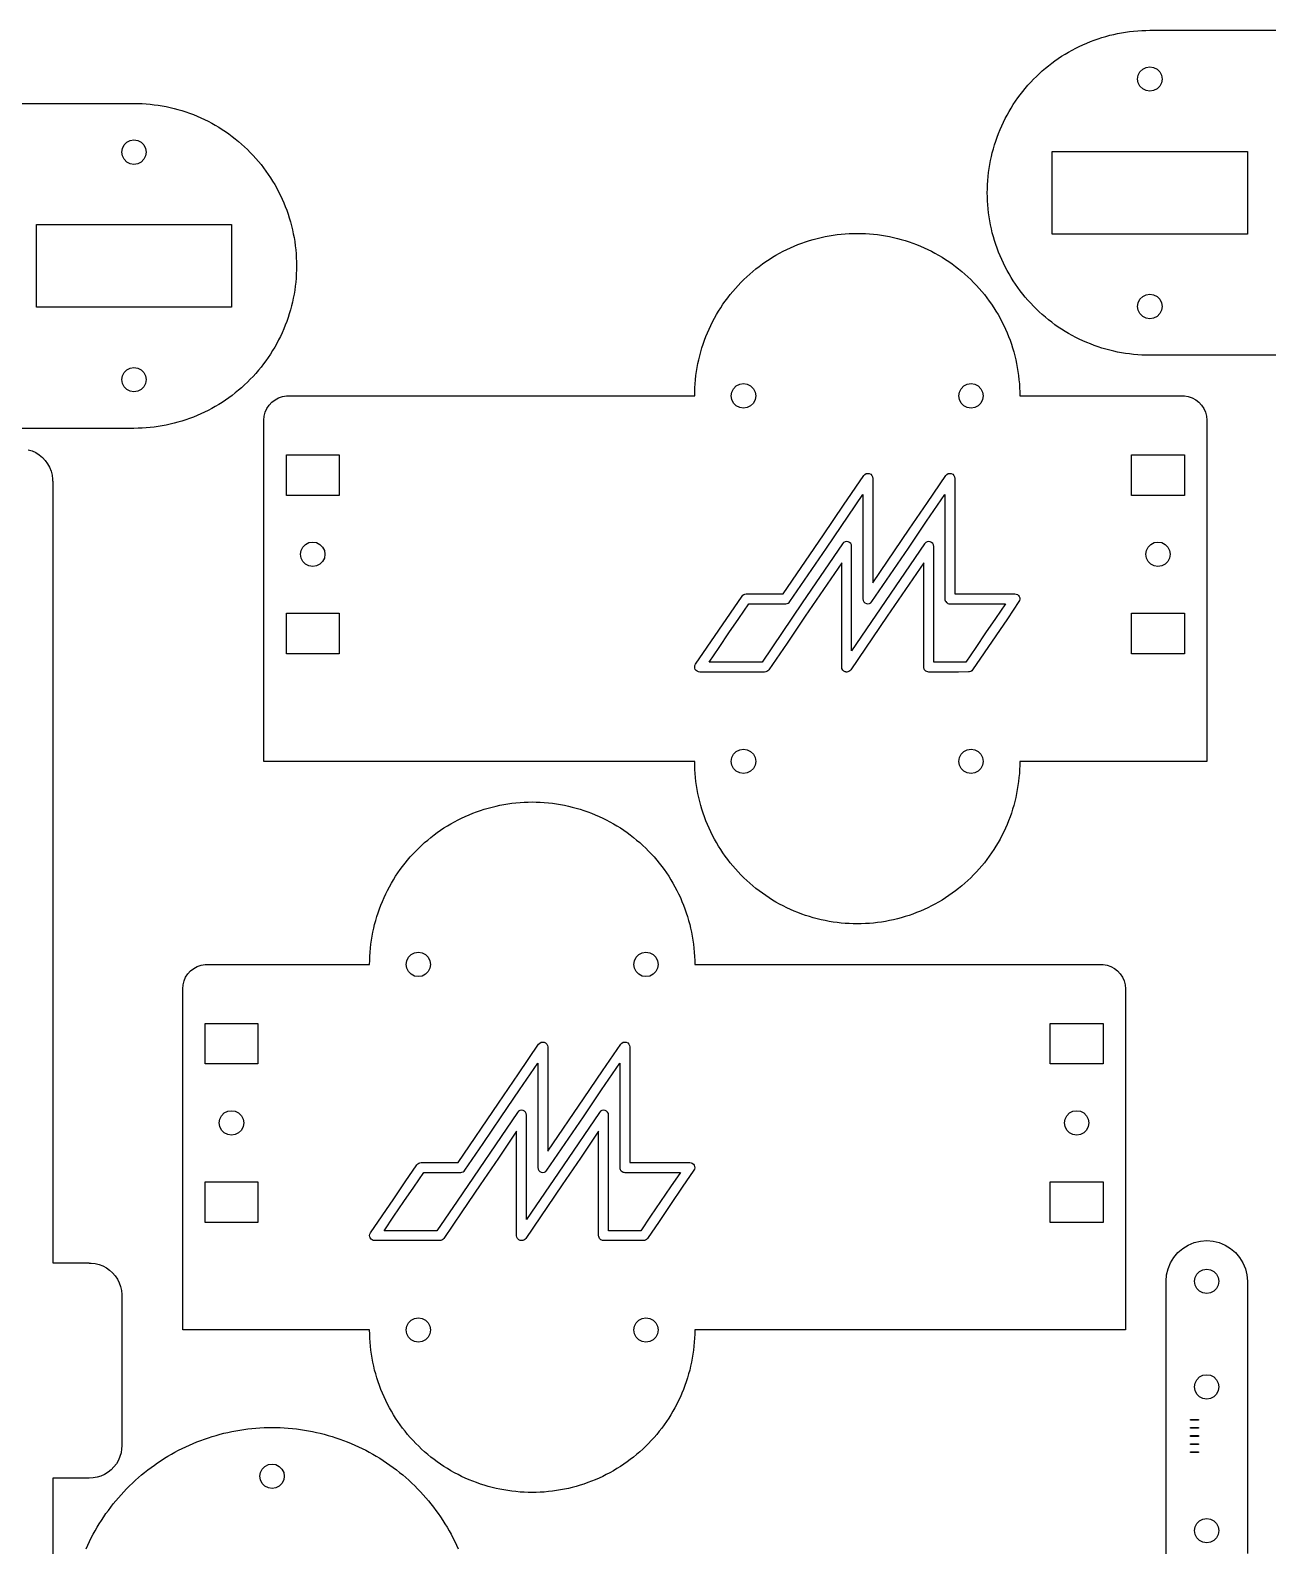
# Model space of a CAD drawing. Extents: x 0 to 1394, y 0 to 480.
# Drawn here: x 385.4 to 537.6, y 187.6 to 374.1 of the extents above; entities that cross this region are included whole.
import ezdxf

# ---------------------------------------------------------------- set-up
doc = ezdxf.new("R2010")
doc.units = 0
doc.layers.add('Layer_1', color=7, linetype='CONTINUOUS')

msp = doc.modelspace()

# ---------------------------------------------------------------- linework, layer by layer
at = {"layer": 'Layer_1', "color": 7}
for points in [[(503.141093, 354.137251), (503.14702, 354.636251), (503.166013, 355.134251), (503.197114, 355.63225), (503.240096, 356.128249), (503.296089, 356.624249), (503.364105, 357.118251), (503.445103, 357.610252), (503.538095, 358.100252), (503.642094, 358.587252), (503.759103, 359.072251), (503.889095, 359.554249), (504.030093, 360.032252), (504.182098, 360.507252), (504.347113, 360.977251), (504.524095, 361.444252), (504.711095, 361.90625), (504.911106, 362.36325), (505.122095, 362.815251), (505.344091, 363.26125), (505.577094, 363.70225), (505.820116, 364.13725), (506.075103, 364.566251), (506.34011, 364.988252), (506.616095, 365.403251), (506.902099, 365.812251), (507.198094, 366.213252), (507.504107, 366.607251), (507.820112, 366.993252), (508.14509, 367.371252), (508.480116, 367.740252), (508.824117, 368.10225), (509.176105, 368.454251), (509.538111, 368.798252), (509.907117, 369.13325), (510.285097, 369.458251), (510.671092, 369.77425), (511.065103, 370.080252), (511.466112, 370.37625), (511.875109, 370.662251), (512.290116, 370.93825), (512.712095, 371.203251), (513.141101, 371.45825), (513.57609, 371.701252), (514.017091, 371.934252), (514.463115, 372.156251), (514.915094, 372.367251), (515.372096, 372.567251), (515.834094, 372.754251), (516.301115, 372.93125), (516.7711, 373.096251), (517.246108, 373.24825), (517.724108, 373.389251), (518.206115, 373.519251), (518.691114, 373.636252), (519.178117, 373.740251), (519.668111, 373.833252), (520.160109, 373.914249), (520.654111, 373.982251), (521.150116, 374.038249), (521.646094, 374.081252), (522.144103, 374.112251), (522.642112, 374.131245), (523.141109, 374.137261), (568.141104, 374.13725)], [(521.641098, 368.137251), (521.714109, 368.60125), (521.927102, 369.019252), (522.259108, 369.35125), (522.677108, 369.564251), (523.141109, 369.637251), (523.605111, 369.564251), (524.02311, 369.35125), (524.355116, 369.019252), (524.56811, 368.60125), (524.641092, 368.137251), (524.56811, 367.673252), (524.355116, 367.25525), (524.02311, 366.923249), (523.605111, 366.710251), (523.141109, 366.637251), (522.677108, 366.710251), (522.259108, 366.923249), (521.927102, 367.25525), (521.714109, 367.673252), (521.641098, 368.137251)], [(298.141108, 365.137263), (398.141105, 365.137251), (398.640102, 365.13124), (399.138112, 365.112258), (399.636093, 365.08125), (400.132098, 365.038251), (400.628104, 364.982252), (401.122106, 364.914251), (401.614104, 364.83325), (402.104098, 364.740252), (402.591101, 364.63625), (403.0761, 364.519252), (403.558107, 364.389249), (404.036107, 364.248251), (404.511115, 364.096252), (404.9811, 363.931251), (405.448093, 363.754249), (405.91009, 363.567252), (406.367093, 363.367249), (406.8191, 363.156252), (407.265096, 362.93425), (407.706096, 362.70125), (408.141114, 362.458251), (408.570091, 362.203252), (408.992098, 361.938251), (409.407106, 361.662252), (409.816102, 361.376251), (410.217112, 361.08025), (410.611094, 360.774251), (410.99709, 360.45825), (411.375098, 360.133251), (411.744104, 359.79825), (412.10611, 359.45425), (412.458098, 359.102251), (412.802098, 358.74025), (413.137096, 358.37125), (413.462103, 357.99325), (413.778107, 357.607252), (414.084093, 357.21325), (414.380116, 356.812252), (414.666091, 356.40325), (414.942105, 355.98825), (415.207111, 355.566252), (415.462099, 355.137252), (415.705092, 354.702251), (415.938095, 354.261251), (416.160091, 353.815252), (416.371109, 353.363251), (416.571091, 352.906251), (416.758092, 352.44425), (416.935102, 351.977252), (417.100117, 351.50725), (417.252094, 351.03225), (417.393092, 350.55425), (417.523112, 350.072252), (417.640093, 349.58725), (417.744092, 349.10025), (417.837112, 348.61025), (417.91811, 348.118249), (417.986097, 347.62425), (418.04209, 347.128251), (418.085101, 346.632251), (418.116117, 346.13425), (418.135026, 345.636252), (418.141037, 345.137252), (418.135167, 344.638252), (418.116202, 344.140251), (418.085101, 343.64225), (418.04209, 343.14625), (417.986097, 342.65025), (417.91811, 342.156251), (417.837112, 341.66425), (417.744092, 341.174251), (417.640093, 340.687251), (417.523112, 340.202252), (417.393092, 339.72025), (417.252094, 339.24225), (417.100117, 338.767251), (416.935102, 338.297252), (416.758092, 337.83025), (416.571091, 337.36825), (416.371109, 336.91125), (416.160091, 336.459251), (415.938095, 336.01325), (415.705092, 335.57225), (415.462099, 335.137252), (415.207111, 334.708252), (414.942105, 334.28625), (414.666091, 333.871251), (414.380116, 333.462252), (414.084093, 333.061251), (413.778107, 332.667252), (413.462103, 332.281251), (413.137096, 331.903251), (412.802098, 331.534251), (412.458098, 331.17225), (412.10611, 330.820251), (411.744104, 330.47625), (411.375098, 330.14125), (410.99709, 329.816251), (410.611094, 329.50025), (410.217112, 329.19425), (409.816102, 328.89825), (409.407106, 328.612252), (408.992098, 328.33625), (408.570091, 328.071251), (408.141114, 327.816252), (407.706096, 327.573251), (407.265096, 327.340251), (406.8191, 327.118252), (406.367093, 326.907251), (405.91009, 326.707252), (405.448093, 326.520251), (404.9811, 326.34325), (404.511115, 326.178251), (404.036107, 326.026249), (403.558107, 325.885251), (403.0761, 325.755251), (402.591101, 325.63825), (402.104098, 325.534251), (401.614104, 325.441251), (401.122106, 325.36025), (400.628104, 325.292252), (400.132098, 325.23625), (399.636093, 325.193251), (399.138112, 325.162251), (398.640102, 325.143258), (398.141105, 325.137241), (298.141108, 325.137252)], [(396.641094, 359.137252), (396.714105, 359.601251), (396.927098, 360.01925), (397.259104, 360.351251), (397.677104, 360.564249), (398.141105, 360.637252), (398.605107, 360.564249), (399.023106, 360.351251), (399.355112, 360.01925), (399.568106, 359.601251), (399.641116, 359.137252), (399.568106, 358.67325), (399.355112, 358.255251), (399.023106, 357.923251), (398.605107, 357.710252), (398.141105, 357.637249), (397.677104, 357.710252), (397.259104, 357.923251), (396.927098, 358.255251), (396.714105, 358.67325), (396.641094, 359.137252)], [(511.141105, 349.039251), (511.141105, 359.23025), (535.141114, 359.23025), (535.141114, 349.039251), (511.141105, 349.039251)], [(568.141104, 334.13724), (523.141109, 334.137251), (522.642112, 334.143263), (522.144103, 334.162245), (521.646094, 334.19325), (521.150116, 334.236252), (520.654111, 334.29225), (520.160109, 334.360252), (519.668111, 334.44125), (519.178117, 334.53425), (518.691114, 334.638252), (518.206115, 334.75525), (517.724108, 334.88525), (517.246108, 335.026251), (516.7711, 335.17825), (516.301115, 335.343252), (515.834094, 335.52025), (515.372096, 335.707251), (514.915094, 335.90725), (514.463115, 336.118251), (514.017091, 336.34025), (513.57609, 336.573252), (513.141101, 336.816251), (512.712095, 337.07125), (512.290116, 337.336251), (511.875109, 337.612251), (511.466112, 337.898252), (511.065103, 338.194252), (510.671092, 338.500252), (510.285097, 338.81625), (509.907117, 339.141252), (509.538111, 339.476249), (509.176105, 339.82025), (508.824117, 340.172252), (508.480116, 340.53425), (508.14509, 340.90325), (507.820112, 341.28125), (507.504107, 341.667251), (507.198094, 342.06125), (506.902099, 342.462251), (506.616095, 342.87125), (506.34011, 343.286249), (506.075103, 343.708251), (505.820116, 344.137251), (505.577094, 344.572251), (505.344091, 345.013252), (505.122095, 345.45925), (504.911106, 345.911252), (504.711095, 346.368251), (504.524095, 346.830252), (504.347113, 347.297251), (504.182098, 347.76725), (504.030093, 348.242249), (503.889095, 348.720252), (503.759103, 349.202251), (503.642094, 349.68725), (503.538095, 350.17425), (503.445103, 350.664249), (503.364105, 351.15625), (503.296089, 351.650252), (503.240096, 352.146252), (503.197114, 352.642252), (503.166098, 353.14025), (503.147189, 353.638251), (503.141178, 354.137251)], [(386.141101, 340.039252), (386.141101, 350.230251), (410.14111, 350.230251), (410.14111, 340.039252), (386.141101, 340.039252)], [(467.166113, 330.134251), (467.197101, 330.632252), (467.240112, 331.128251), (467.296105, 331.624251), (467.364092, 332.11825), (467.44509, 332.610251), (467.53811, 333.100251), (467.642109, 333.587251), (467.75909, 334.07225), (467.88911, 334.554251), (468.030108, 335.032251), (468.182113, 335.507251), (468.3471, 335.97725), (468.52411, 336.444251), (468.711111, 336.906252), (468.911093, 337.363252), (469.122111, 337.81525), (469.344107, 338.261252), (469.57711, 338.702252), (469.820103, 339.13725), (470.075091, 339.56625), (470.340097, 339.988251), (470.616111, 340.403251), (470.902115, 340.81225), (471.198109, 341.213251), (471.504095, 341.60725), (471.820099, 341.993251), (472.145106, 342.371251), (472.480104, 342.740251), (472.824104, 343.102252), (473.176092, 343.454251), (473.538098, 343.798251), (473.907104, 344.133252), (474.285112, 344.45825), (474.671108, 344.774252), (475.06509, 345.080251), (475.4661, 345.376252), (475.875096, 345.66225), (476.290104, 345.938252), (476.712111, 346.20325), (477.141117, 346.458252), (477.576106, 346.701251), (478.017106, 346.934251), (478.463102, 347.15625), (478.915109, 347.36725), (479.372112, 347.56725), (479.834109, 347.75425), (480.301102, 347.931252), (480.771115, 348.09625), (481.246095, 348.248249), (481.724095, 348.38925), (482.206102, 348.51925), (482.691101, 348.636251), (483.178104, 348.74025), (483.668098, 348.833251), (484.160096, 348.914252), (484.654098, 348.98225), (485.150104, 349.038251), (485.646109, 349.081251), (486.14409, 349.11225), (486.6421, 349.131244), (487.141097, 349.137261), (487.640094, 349.131238), (488.138103, 349.112256), (488.636112, 349.081251), (489.13209, 349.038251), (489.628095, 348.98225), (490.122097, 348.914252), (490.614095, 348.833251), (491.104089, 348.74025), (491.591092, 348.636251), (492.076091, 348.51925), (492.558098, 348.38925), (493.036098, 348.248249), (493.511106, 348.09625), (493.981091, 347.931252), (494.448112, 347.75425), (494.91011, 347.56725), (495.367112, 347.36725), (495.819091, 347.15625), (496.265115, 346.934251), (496.706116, 346.701251), (497.141105, 346.458252), (497.570111, 346.20325), (497.99209, 345.938252), (498.407097, 345.66225), (498.816094, 345.376252), (499.217103, 345.080251), (499.611114, 344.774252), (499.997109, 344.45825), (500.375089, 344.133252), (500.744095, 343.798251), (501.106101, 343.454251), (501.458117, 343.102252), (501.80209, 342.740251), (502.137116, 342.371251), (502.462094, 341.993251), (502.778099, 341.60725), (503.084112, 341.213251), (503.380107, 340.81225), (503.666111, 340.403251), (503.942096, 339.988251), (504.207103, 339.56625), (504.46209, 339.13725), (504.705112, 338.702252), (504.938115, 338.261252), (505.160111, 337.81525), (505.3711, 337.363252), (505.571111, 336.906252), (505.758111, 336.444251), (505.935093, 335.97725), (506.100108, 335.507251), (506.252113, 335.032251), (506.393111, 334.554251), (506.523103, 334.07225), (506.640112, 333.587251), (506.744111, 333.100251), (506.837103, 332.610251), (506.918101, 332.11825), (506.986117, 331.624251), (507.04211, 331.128251), (507.085092, 330.632252), (507.116108, 330.134251), (507.135017, 329.63625), (507.141028, 329.13725), (527.141101, 329.13725), (527.141101, 329.127259), (527.38909, 329.127251), (527.877109, 329.045251), (528.346106, 328.884252), (528.782111, 328.648252), (529.173101, 328.344251), (529.508099, 327.980252), (529.779117, 327.56525), (529.978112, 327.11125), (530.100117, 326.631252), (530.141095, 326.13725), (530.141095, 284.13725), (507.141113, 284.13725), (507.135186, 283.63825), (507.116193, 283.140252), (507.085092, 282.642251), (507.04211, 282.146251), (506.986117, 281.650251), (506.918101, 281.156252), (506.837103, 280.664251), (506.744111, 280.174251), (506.640112, 279.687251), (506.523103, 279.20225), (506.393111, 278.720251), (506.252113, 278.242251), (506.100108, 277.767251), (505.935093, 277.29725), (505.758111, 276.830251), (505.571111, 276.36825), (505.3711, 275.911251), (505.160111, 275.459252), (504.938115, 275.013251), (504.705112, 274.57225), (504.46209, 274.13725), (504.207103, 273.708252), (503.942096, 273.286251), (503.666111, 272.871252), (503.380107, 272.46225), (503.084112, 272.061251), (502.778099, 271.667252), (502.462094, 271.281251), (502.137116, 270.903251), (501.80209, 270.534251), (501.458117, 270.172251), (501.106101, 269.820252), (500.744095, 269.476251), (500.375089, 269.14125), (499.997109, 268.816252), (499.611114, 268.50025), (499.217103, 268.194251), (498.816094, 267.898251), (498.407097, 267.612252), (497.99209, 267.33625), (497.570111, 267.071252), (497.141105, 266.81625), (496.706116, 266.573251), (496.265115, 266.340251), (495.819091, 266.11825), (495.367112, 265.907252), (494.91011, 265.707252), (494.448112, 265.520252), (493.981091, 265.343251), (493.511106, 265.178252), (493.036098, 265.02625), (492.558098, 264.885252), (492.076091, 264.755252), (491.591092, 264.638251), (491.104089, 264.534252), (490.614095, 264.441251), (490.122097, 264.360251), (489.628095, 264.292252), (489.13209, 264.236251), (488.636112, 264.193251), (488.138103, 264.162252), (487.640094, 264.143259), (487.141097, 264.137239), (486.6421, 264.143261), (486.14409, 264.162244), (485.646109, 264.193251), (485.150104, 264.236251), (484.654098, 264.292252), (484.160096, 264.360251), (483.668098, 264.441251), (483.178104, 264.534252), (482.691101, 264.638251), (482.206102, 264.755252), (481.724095, 264.885252), (481.246095, 265.02625), (480.771115, 265.178252), (480.301102, 265.343251), (479.834109, 265.520252), (479.372112, 265.707252), (478.915109, 265.907252), (478.463102, 266.11825), (478.017106, 266.340251), (477.576106, 266.573251), (477.141117, 266.81625), (476.712111, 267.071252), (476.290104, 267.33625), (475.875096, 267.612252), (475.4661, 267.898251), (475.06509, 268.194251), (474.671108, 268.50025), (474.285112, 268.816252), (473.907104, 269.14125), (473.538098, 269.476251), (473.176092, 269.820252), (472.824104, 270.172251), (472.480104, 270.534251), (472.145106, 270.903251), (471.820099, 271.281251), (471.504095, 271.667252), (471.198109, 272.061251), (470.902115, 272.46225), (470.616111, 272.871252), (470.340097, 273.286251), (470.075091, 273.708252), (469.820103, 274.13725), (469.57711, 274.57225), (469.344107, 275.013251), (469.122111, 275.459252), (468.911093, 275.911251), (468.711111, 276.36825), (468.52411, 276.830251), (468.3471, 277.29725), (468.182113, 277.767251), (468.030108, 278.242251), (467.88911, 278.720251), (467.75909, 279.20225), (467.642109, 279.687251), (467.53811, 280.174251), (467.44509, 280.664251), (467.364092, 281.156252), (467.296105, 281.650251), (467.240112, 282.146251), (467.197101, 282.642251), (467.166113, 283.140252), (467.147204, 283.63825)], [(521.641098, 340.13725), (521.714109, 340.601252), (521.927102, 341.019251), (522.259108, 341.351252), (522.677108, 341.564251), (523.141109, 341.63725), (523.605111, 341.564251), (524.02311, 341.351252), (524.355116, 341.019251), (524.56811, 340.601252), (524.641092, 340.13725), (524.56811, 339.673252), (524.355116, 339.25525), (524.02311, 338.923252), (523.605111, 338.71025), (523.141109, 338.637251), (522.677108, 338.71025), (522.259108, 338.923252), (521.927102, 339.25525), (521.714109, 339.673252), (521.641098, 340.13725)], [(396.641094, 331.137252), (396.714105, 331.60125), (396.927098, 332.01925), (397.259104, 332.35125), (397.677104, 332.564252), (398.141105, 332.637251), (398.605107, 332.564252), (399.023106, 332.35125), (399.355112, 332.01925), (399.568106, 331.60125), (399.641116, 331.137252), (399.568106, 330.67325), (399.355112, 330.255251), (399.023106, 329.92325), (398.605107, 329.710251), (398.141105, 329.637252), (397.677104, 329.710251), (397.259104, 329.92325), (396.927098, 330.255251), (396.714105, 330.67325), (396.641094, 331.137252)], [(471.641114, 329.13725), (471.714096, 329.601251), (471.927089, 330.019251), (472.259096, 330.351251), (472.677095, 330.56425), (473.141096, 330.63725), (473.605098, 330.56425), (474.023097, 330.351251), (474.355104, 330.019251), (474.568097, 329.601251), (474.641108, 329.13725), (474.568097, 328.673251), (474.355104, 328.255252), (474.023097, 327.923251), (473.605098, 327.71025), (473.141096, 327.63725), (472.677095, 327.71025), (472.259096, 327.923251), (471.927089, 328.255252), (471.714096, 328.673251), (471.641114, 329.13725)], [(499.641114, 329.13725), (499.714097, 329.601251), (499.92709, 330.019251), (500.259096, 330.351251), (500.677095, 330.56425), (501.141097, 330.63725), (501.605098, 330.56425), (502.023098, 330.351251), (502.355104, 330.019251), (502.568097, 329.601251), (502.641108, 329.13725), (502.568097, 328.673251), (502.355104, 328.255252), (502.023098, 327.923251), (501.605098, 327.71025), (501.141097, 327.63725), (500.677095, 327.71025), (500.259096, 327.923251), (499.92709, 328.255252), (499.714097, 328.673251), (499.641114, 329.13725)], [(414.141102, 284.13725), (414.141102, 326.13725), (414.182108, 326.631252), (414.304113, 327.11125), (414.503108, 327.56525), (414.774098, 327.980252), (415.109096, 328.344251), (415.500114, 328.648252), (415.936091, 328.884252), (416.405116, 329.045251), (416.893107, 329.127251), (417.141096, 329.127251), (417.141096, 329.137241), (467.141108, 329.13725), (467.147035, 329.63625), (467.166, 330.134251)], [(385.136108, 322.511251), (385.613092, 322.356251), (386.06809, 322.142251), (386.492101, 321.873251), (386.879112, 321.55325), (387.223113, 321.18725), (387.518092, 320.780252), (387.760097, 320.340251), (387.945094, 319.873252), (388.07009, 319.387251), (388.13311, 318.888251), (388.13311, 318.637251), (388.141012, 318.637251), (388.141097, 222.38725), (392.641102, 222.38725), (392.641102, 222.379263), (392.887115, 222.379252), (393.376094, 222.319252), (393.854093, 222.199251), (394.3131, 222.02125), (394.747101, 221.788251), (395.149098, 221.503251), (395.513108, 221.17225), (395.833092, 220.798252), (396.105098, 220.387251), (396.32509, 219.946251), (396.488102, 219.482252), (396.594104, 219.00125), (396.63909, 218.510251), (396.635139, 218.38725), (396.641038, 218.38725), (396.641094, 199.88725), (396.635168, 199.88725), (396.624104, 199.51825), (396.548102, 199.03125), (396.414103, 198.558252), (396.222107, 198.104252), (395.975106, 197.678252), (395.679112, 197.285252), (395.336099, 196.931252), (394.952107, 196.622252), (394.533092, 196.363251), (394.086108, 196.157252), (393.617111, 196.00825), (393.1331, 195.91725), (392.641102, 195.88725), (388.141097, 195.88725), (388.141097, 99.637243)], [(416.891103, 316.88725), (416.891103, 321.887252), (423.391104, 321.887252), (423.391104, 316.88725), (416.891103, 316.88725)], [(520.891093, 316.88725), (520.891093, 321.887252), (527.391094, 321.887252), (527.391094, 316.88725), (520.891093, 316.88725)], [(418.641107, 309.637249), (418.714089, 310.101251), (418.927111, 310.51925), (419.259117, 310.851251), (419.677116, 311.06425), (420.14109, 311.137252), (420.605091, 311.06425), (421.02309, 310.851251), (421.355097, 310.51925), (421.56809, 310.101251), (421.641101, 309.637249), (421.56809, 309.173251), (421.355097, 308.755251), (421.02309, 308.423251), (420.605091, 308.210252), (420.14109, 308.13725), (419.677116, 308.210252), (419.259117, 308.423251), (418.927111, 308.755251), (418.714089, 309.173251), (418.641107, 309.637249)], [(522.641096, 309.637249), (522.714107, 310.101251), (522.9271, 310.51925), (523.259106, 310.851251), (523.677106, 311.06425), (524.141107, 311.137252), (524.605109, 311.06425), (525.023108, 310.851251), (525.355114, 310.51925), (525.568108, 310.101251), (525.64109, 309.637249), (525.568108, 309.173251), (525.355114, 308.755251), (525.023108, 308.423251), (524.605109, 308.210252), (524.141107, 308.13725), (523.677106, 308.210252), (523.259106, 308.423251), (522.9271, 308.755251), (522.714107, 309.173251), (522.641096, 309.637249)], [(416.891103, 297.38725), (416.891103, 302.387251), (423.391104, 302.387251), (423.391104, 297.38725), (416.891103, 297.38725)], [(520.891093, 297.38725), (520.891093, 302.387251), (527.391094, 302.387251), (527.391094, 297.38725), (520.891093, 297.38725)], [(471.641114, 284.13725), (471.714096, 284.601251), (471.927089, 285.01925), (472.259096, 285.351251), (472.677095, 285.56425), (473.141096, 285.637252), (473.605098, 285.56425), (474.023097, 285.351251), (474.355104, 285.01925), (474.568097, 284.601251), (474.641108, 284.13725), (474.568097, 283.673251), (474.355104, 283.255252), (474.023097, 282.923251), (473.605098, 282.710252), (473.141096, 282.63725), (472.677095, 282.710252), (472.259096, 282.923251), (471.927089, 283.255252), (471.714096, 283.673251), (471.641114, 284.13725)], [(499.641114, 284.13725), (499.714097, 284.601251), (499.92709, 285.01925), (500.259096, 285.351251), (500.677095, 285.56425), (501.141097, 285.637252), (501.605098, 285.56425), (502.023098, 285.351251), (502.355104, 285.01925), (502.568097, 284.601251), (502.641108, 284.13725), (502.568097, 283.673251), (502.355104, 283.255252), (502.023098, 282.923251), (501.605098, 282.710252), (501.141097, 282.63725), (500.677095, 282.710252), (500.259096, 282.923251), (499.92709, 283.255252), (499.714097, 283.673251), (499.641114, 284.13725)], [(467.147092, 283.63825), (467.141165, 284.13725), (414.141102, 284.13725)], [(404.141093, 214.137251), (404.141093, 256.137252), (404.1821, 256.631251), (404.304105, 257.111252), (404.5031, 257.565251), (404.77409, 257.980251), (405.109116, 258.344252), (405.500106, 258.648251), (405.936111, 258.884251), (406.405108, 259.04525), (406.893099, 259.12725), (407.141116, 259.12725), (407.141116, 259.13724), (427.141104, 259.137252), (427.14703, 259.636252), (427.166024, 260.13425), (427.197097, 260.63225), (427.240107, 261.12825), (427.2961, 261.62425), (427.364116, 262.118252), (427.445114, 262.61025), (427.538106, 263.10025), (427.642105, 263.58725), (427.759114, 264.072251), (427.889106, 264.55425), (428.030104, 265.03225), (428.182109, 265.50725), (428.347096, 265.977251), (428.524106, 266.44425), (428.711106, 266.906251), (428.911117, 267.36325), (429.122106, 267.815252), (429.344102, 268.261251), (429.577105, 268.702251), (429.820098, 269.137251), (430.075114, 269.566252), (430.340093, 269.98825), (430.616106, 270.403252), (430.90211, 270.812252), (431.198105, 271.21325), (431.50409, 271.607252), (431.820094, 271.99325), (432.145101, 272.37125), (432.480099, 272.74025), (432.8241, 273.102251), (433.176116, 273.454249), (433.538094, 273.79825), (433.907099, 274.133251), (434.285108, 274.458252), (434.671103, 274.774251), (435.065114, 275.08025), (435.466095, 275.376251), (435.875091, 275.662252), (436.290099, 275.938251), (436.712106, 276.203252), (437.141112, 276.458251), (437.576101, 276.70125), (438.017102, 276.93425), (438.463097, 277.156251), (438.915104, 277.367252), (439.372107, 277.567252), (439.834105, 277.754249), (440.301098, 277.931251), (440.771111, 278.096252), (441.246091, 278.248251), (441.72409, 278.389249), (442.206098, 278.519252), (442.691097, 278.63625), (443.178099, 278.740252), (443.668094, 278.83325), (444.160092, 278.91425), (444.654093, 278.982252), (445.150099, 279.03825), (445.646104, 279.08125), (446.144114, 279.112252), (446.642095, 279.131245), (447.141092, 279.137262), (447.640089, 279.13124), (448.138098, 279.112258), (448.636108, 279.08125), (449.132113, 279.03825), (449.628091, 278.982252), (450.122092, 278.91425), (450.61409, 278.83325), (451.104113, 278.740252), (451.591116, 278.63625), (452.076114, 278.519252), (452.558094, 278.389249), (453.036093, 278.248251), (453.511102, 278.096252), (453.981114, 277.931251), (454.448108, 277.754249), (454.910105, 277.567252), (455.367108, 277.367252), (455.819115, 277.156251), (456.265111, 276.93425), (456.706111, 276.70125), (457.1411, 276.458251), (457.570106, 276.203252), (457.992113, 275.938251), (458.407093, 275.662252), (458.816089, 275.376251), (459.217099, 275.08025), (459.611109, 274.774251), (459.997104, 274.458252), (460.375113, 274.133251), (460.74409, 273.79825), (461.106097, 273.454249), (461.458112, 273.102251), (461.802113, 272.74025), (462.137111, 272.37125), (462.46209, 271.99325), (462.778094, 271.607252), (463.084108, 271.21325), (463.380102, 270.812252), (463.666106, 270.403252), (463.942091, 269.98825), (464.207098, 269.566252), (464.462114, 269.137251), (464.705107, 268.702251), (464.93811, 268.261251), (465.160106, 267.815252), (465.371095, 267.36325), (465.571106, 266.906251), (465.758107, 266.44425), (465.935116, 265.977251), (466.100104, 265.50725), (466.252108, 265.03225), (466.393107, 264.55425), (466.523098, 264.072251), (466.640108, 263.58725), (466.744106, 263.10025), (466.837099, 262.61025), (466.918096, 262.118252), (466.986112, 261.62425), (467.042105, 261.12825), (467.085116, 260.63225), (467.116104, 260.13425), (467.135012, 259.636252), (467.141024, 259.137252), (517.141093, 259.137252), (517.141093, 259.127261), (517.38911, 259.12725), (517.8771, 259.04525), (518.346097, 258.884251), (518.782102, 258.648251), (519.173093, 258.344252), (519.508091, 257.980251), (519.779109, 257.565251), (519.978104, 257.111252), (520.100108, 256.631251), (520.141115, 256.137252), (520.141115, 214.137251), (467.141108, 214.137251), (467.135182, 213.638251), (467.116188, 213.14025), (467.085116, 212.64225), (467.042105, 212.14625), (466.986112, 211.65025), (466.918096, 211.156251), (466.837099, 210.66425), (466.744106, 210.17425), (466.640108, 209.68725), (466.523098, 209.202251), (466.393107, 208.72025), (466.252108, 208.24225), (466.100104, 207.76725), (465.935116, 207.297251), (465.758107, 206.83025), (465.571106, 206.368252), (465.371095, 205.91125), (465.160106, 205.459251), (464.93811, 205.013252), (464.705107, 204.572252), (464.462114, 204.137252), (464.207098, 203.708251), (463.942091, 203.28625), (463.666106, 202.871251), (463.380102, 202.462251), (463.084108, 202.06125), (462.778094, 201.667251), (462.46209, 201.28125), (462.137111, 200.90325), (461.802113, 200.53425), (461.458112, 200.172249), (461.106097, 199.820251), (460.74409, 199.47625), (460.375113, 199.141252), (459.997104, 198.816251), (459.611109, 198.500252), (459.217099, 198.19425), (458.816089, 197.89825), (458.407093, 197.612251), (457.992113, 197.336252), (457.570106, 197.071251), (457.1411, 196.816252), (456.706111, 196.57325), (456.265111, 196.34025), (455.819115, 196.118251), (455.367108, 195.907251), (454.910105, 195.707251), (454.448108, 195.520251), (453.981114, 195.343252), (453.511102, 195.178251), (453.036093, 195.026252), (452.558094, 194.885251), (452.076114, 194.755251), (451.591116, 194.63825), (451.104113, 194.534251), (450.61409, 194.44125), (450.122092, 194.36025), (449.628091, 194.292251), (449.132113, 194.23625), (448.636108, 194.19325), (448.138098, 194.162251), (447.640089, 194.143257), (447.141092, 194.13724), (446.642095, 194.143263), (446.144114, 194.162245), (445.646104, 194.19325), (445.150099, 194.23625), (444.654093, 194.292251), (444.160092, 194.36025), (443.668094, 194.44125), (443.178099, 194.534251), (442.691097, 194.63825), (442.206098, 194.755251), (441.72409, 194.885251), (441.246091, 195.026252), (440.771111, 195.178251), (440.301098, 195.343252), (439.834105, 195.520251), (439.372107, 195.707251), (438.915104, 195.907251), (438.463097, 196.118251), (438.017102, 196.34025), (437.576101, 196.57325), (437.141112, 196.816252), (436.712106, 197.071251), (436.290099, 197.336252), (435.875091, 197.612251), (435.466095, 197.89825), (435.065114, 198.19425), (434.671103, 198.500252), (434.285108, 198.816251), (433.907099, 199.141252), (433.538094, 199.47625), (433.176116, 199.820251), (432.8241, 200.172249), (432.480099, 200.53425), (432.145101, 200.90325), (431.820094, 201.28125), (431.50409, 201.667251), (431.198105, 202.06125), (430.90211, 202.462251), (430.616106, 202.871251), (430.340093, 203.28625), (430.075114, 203.708251), (429.820098, 204.137252), (429.577105, 204.572252), (429.344102, 205.013252), (429.122106, 205.459251), (428.911117, 205.91125), (428.711106, 206.368252), (428.524106, 206.83025), (428.347096, 207.297251), (428.182109, 207.76725), (428.030104, 208.24225), (427.889106, 208.72025), (427.759114, 209.202251), (427.642105, 209.68725), (427.538106, 210.17425), (427.445114, 210.66425), (427.364116, 211.156251), (427.2961, 211.65025), (427.240107, 212.14625), (427.197097, 212.64225), (427.166109, 213.14025), (427.1472, 213.638251), (427.141188, 214.137251), (404.141093, 214.137251)], [(431.641109, 259.137252), (431.714092, 259.60125), (431.927113, 260.01925), (432.259091, 260.35125), (432.67709, 260.564252), (433.141092, 260.637251), (433.605093, 260.564252), (434.023093, 260.35125), (434.355099, 260.01925), (434.568092, 259.60125), (434.641103, 259.137252), (434.568092, 258.67325), (434.355099, 258.255251), (434.023093, 257.92325), (433.605093, 257.710251), (433.141092, 257.637252), (432.67709, 257.710251), (432.259091, 257.92325), (431.927113, 258.255251), (431.714092, 258.67325), (431.641109, 259.137252)], [(459.641109, 259.137252), (459.714092, 259.60125), (459.927113, 260.01925), (460.259091, 260.35125), (460.677091, 260.564252), (461.141092, 260.637251), (461.605094, 260.564252), (462.023093, 260.35125), (462.355099, 260.01925), (462.568092, 259.60125), (462.641103, 259.137252), (462.568092, 258.67325), (462.355099, 258.255251), (462.023093, 257.92325), (461.605094, 257.710251), (461.141092, 257.637252), (460.677091, 257.710251), (460.259091, 257.92325), (459.927113, 258.255251), (459.714092, 258.67325), (459.641109, 259.137252)], [(406.891095, 246.887252), (406.891095, 251.887251), (413.391096, 251.887251), (413.391096, 246.887252), (406.891095, 246.887252)], [(510.891113, 246.887252), (510.891113, 251.887251), (517.391114, 251.887251), (517.391114, 246.887252), (510.891113, 246.887252)], [(408.641098, 239.637251), (408.714109, 240.10125), (408.927102, 240.519252), (409.259109, 240.85125), (409.677108, 241.064251), (410.14111, 241.137251), (410.605111, 241.064251), (411.02311, 240.85125), (411.355117, 240.519252), (411.56811, 240.10125), (411.641092, 239.637251), (411.56811, 239.173252), (411.355117, 238.75525), (411.02311, 238.42325), (410.605111, 238.210251), (410.14111, 238.137251), (409.677108, 238.210251), (409.259109, 238.42325), (408.927102, 238.75525), (408.714109, 239.173252), (408.641098, 239.637251)], [(512.641116, 239.637251), (512.714099, 240.10125), (512.927092, 240.519252), (513.259098, 240.85125), (513.677098, 241.064251), (514.141099, 241.137251), (514.605101, 241.064251), (515.0231, 240.85125), (515.355106, 240.519252), (515.568099, 240.10125), (515.64111, 239.637251), (515.568099, 239.173252), (515.355106, 238.75525), (515.0231, 238.42325), (514.605101, 238.210251), (514.141099, 238.137251), (513.677098, 238.210251), (513.259098, 238.42325), (512.927092, 238.75525), (512.714099, 239.173252), (512.641116, 239.637251)], [(406.891095, 227.387252), (406.891095, 232.38725), (413.391096, 232.38725), (413.391096, 227.387252), (406.891095, 227.387252)], [(510.891113, 227.387252), (510.891113, 232.38725), (517.391114, 232.38725), (517.391114, 227.387252), (510.891113, 227.387252)], [(525.141105, 144.137253), (525.141105, 220.137251), (525.20311, 220.919252), (525.386102, 221.682251), (525.686105, 222.407251), (526.096117, 223.076251), (526.605105, 223.673252), (527.20209, 224.182251), (527.871097, 224.59225), (528.596098, 224.892252), (529.359114, 225.07525), (530.141095, 225.137252), (530.923105, 225.07525), (531.686093, 224.892252), (532.411093, 224.59225), (533.080101, 224.182251), (533.677114, 223.673252), (534.186102, 223.076251), (534.596114, 222.407251), (534.896116, 221.682251), (535.079109, 220.919252), (535.141114, 220.137251), (535.141114, 186.637239)], [(528.641112, 220.137251), (528.714095, 220.601252), (528.927116, 221.019251), (529.259094, 221.351252), (529.677094, 221.564251), (530.141095, 221.63725), (530.605097, 221.564251), (531.023096, 221.351252), (531.355102, 221.019251), (531.568096, 220.601252), (531.641106, 220.137251), (531.568096, 219.673252), (531.355102, 219.25525), (531.023096, 218.923252), (530.605097, 218.71025), (530.141095, 218.637251), (529.677094, 218.71025), (529.259094, 218.923252), (528.927116, 219.25525), (528.714095, 219.673252), (528.641112, 220.137251)], [(431.641109, 214.137251), (431.714092, 214.60125), (431.927113, 215.019252), (432.259091, 215.35125), (432.67709, 215.564252), (433.141092, 215.637251), (433.605093, 215.564252), (434.023093, 215.35125), (434.355099, 215.019252), (434.568092, 214.60125), (434.641103, 214.137251), (434.568092, 213.67325), (434.355099, 213.25525), (434.023093, 212.92325), (433.605093, 212.710251), (433.141092, 212.637251), (432.67709, 212.710251), (432.259091, 212.92325), (431.927113, 213.25525), (431.714092, 213.67325), (431.641109, 214.137251)], [(459.641109, 214.137251), (459.714092, 214.60125), (459.927113, 215.019252), (460.259091, 215.35125), (460.677091, 215.564252), (461.141092, 215.637251), (461.605094, 215.564252), (462.023093, 215.35125), (462.355099, 215.019252), (462.568092, 214.60125), (462.641103, 214.137251), (462.568092, 213.67325), (462.355099, 213.25525), (462.023093, 212.92325), (461.605094, 212.710251), (461.141092, 212.637251), (460.677091, 212.710251), (460.259091, 212.92325), (459.927113, 213.25525), (459.714092, 213.67325), (459.641109, 214.137251)], [(528.641112, 207.137251), (528.714095, 207.60125), (528.927116, 208.019252), (529.259094, 208.35125), (529.677094, 208.564251), (530.141095, 208.637251), (530.605097, 208.564251), (531.023096, 208.35125), (531.355102, 208.019252), (531.568096, 207.60125), (531.641106, 207.137251), (531.568096, 206.67325), (531.355102, 206.25525), (531.023096, 205.92325), (530.605097, 205.710251), (530.141095, 205.637251), (529.677094, 205.710251), (529.259094, 205.92325), (528.927116, 206.25525), (528.714095, 206.67325), (528.641112, 207.137251)], [(392.252115, 187.191241), (392.457093, 187.646239), (392.671102, 188.096243), (392.894114, 188.542239), (393.126101, 188.984255), (393.367091, 189.42026), (393.616095, 189.852258), (393.874103, 190.27926), (394.140097, 190.701239), (394.415095, 191.117262), (394.698107, 191.527247), (394.989106, 191.932264), (395.288093, 192.331241), (395.595094, 192.724264), (395.91011, 193.111247), (396.232098, 193.491251), (396.5621, 193.865252), (396.90009, 194.232251), (397.24409, 194.593252), (397.596106, 194.94625), (397.955093, 195.293251), (398.320091, 195.632251), (398.693104, 195.964251), (399.071112, 196.288251), (399.456092, 196.605251), (399.848098, 196.914251), (400.2451, 197.215252), (400.649101, 197.508249), (401.058098, 197.793252), (401.473106, 198.07025), (401.893109, 198.338251), (402.319095, 198.598251), (402.749117, 198.85025), (403.185094, 199.093252), (403.625106, 199.327251), (404.070114, 199.552252), (404.519102, 199.768251), (404.973113, 199.976252), (405.430115, 200.17425), (405.892113, 200.363252), (406.357102, 200.54325), (406.825111, 200.71325), (407.2971, 200.875251), (407.772108, 201.026251), (408.250108, 201.16925), (408.731099, 201.301251), (409.214094, 201.424252), (409.700109, 201.53825), (410.187112, 201.64125), (410.677106, 201.73525), (411.169104, 201.81925), (411.66209, 201.894251), (412.156092, 201.95825), (412.652097, 202.01325), (413.148103, 202.057251), (413.646112, 202.092252), (414.144093, 202.117257), (414.642102, 202.132238), (415.1411, 202.137247), (415.640097, 202.132255), (416.138106, 202.117266), (416.636115, 202.092247), (417.134096, 202.057251), (417.630102, 202.01325), (418.126108, 201.95825), (418.620109, 201.894251), (419.113095, 201.81925), (419.605093, 201.73525), (420.095116, 201.64125), (420.58209, 201.53825), (421.068105, 201.424252), (421.5511, 201.301251), (422.032091, 201.16925), (422.510091, 201.026251), (422.985099, 200.875251), (423.457116, 200.71325), (423.925097, 200.54325), (424.390114, 200.363252), (424.852112, 200.17425), (425.309115, 199.976252), (425.763097, 199.768251), (426.212113, 199.552252), (426.657093, 199.327251), (427.097105, 199.093252), (427.53311, 198.85025), (427.963104, 198.598251), (428.38909, 198.338251), (428.809094, 198.07025), (429.224101, 197.793252), (429.633098, 197.508249), (430.037099, 197.215252), (430.434101, 196.914251), (430.826108, 196.605251), (431.211115, 196.288251), (431.589095, 195.964251), (431.962108, 195.632251), (432.327106, 195.293251), (432.686093, 194.94625), (433.038109, 194.593252), (433.38211, 194.232251), (433.720099, 193.865252), (434.050101, 193.491251), (434.372117, 193.111247), (434.687105, 192.724264), (434.994106, 192.331241), (435.293093, 191.932264), (435.584092, 191.527247), (435.867104, 191.117262), (436.142102, 190.701239), (436.408096, 190.27926), (436.666104, 189.852258), (436.915108, 189.42026), (437.156098, 188.984255), (437.388113, 188.542239), (437.611097, 188.096243), (437.825106, 187.646239), (438.030112, 187.191241)], [(528.141099, 203.037251), (528.141099, 203.137251), (529.141097, 203.137251), (529.141097, 203.037251), (528.141099, 203.037251)], [(528.141099, 202.03725), (528.141099, 202.13725), (529.141097, 202.13725), (529.141097, 202.03725), (528.141099, 202.03725)], [(528.141099, 201.037252), (528.141099, 201.137252), (529.141097, 201.137252), (529.141097, 201.037252), (528.141099, 201.037252)], [(528.141099, 200.037251), (528.141099, 200.137251), (529.141097, 200.137251), (529.141097, 200.037251), (528.141099, 200.037251)], [(528.141099, 199.03725), (528.141099, 199.13725), (529.141097, 199.13725), (529.141097, 199.03725), (528.141099, 199.03725)], [(413.641117, 196.137251), (413.714099, 196.601252), (413.927092, 197.019251), (414.259099, 197.351252), (414.677098, 197.564251), (415.1411, 197.63725), (415.605101, 197.564251), (416.0231, 197.351252), (416.355107, 197.019251), (416.5681, 196.601252), (416.641111, 196.137251), (416.5681, 195.673252), (416.355107, 195.25525), (416.0231, 194.923252), (415.605101, 194.71025), (415.1411, 194.637251), (414.677098, 194.71025), (414.259099, 194.923252), (413.927092, 195.25525), (413.714099, 195.673252), (413.641117, 196.137251)], [(528.641112, 189.43725), (528.714095, 189.901251), (528.927116, 190.319251), (529.259094, 190.651257), (529.677094, 190.86425), (530.141095, 190.937261), (530.605097, 190.86425), (531.023096, 190.651257), (531.355102, 190.319251), (531.568096, 189.901251), (531.641106, 189.43725), (531.568096, 188.973248), (531.355102, 188.555249), (531.023096, 188.223243), (530.605097, 188.01025), (530.141095, 187.937239), (529.677094, 188.01025), (529.259094, 188.223243), (528.927116, 188.555249), (528.714095, 188.973248), (528.641112, 189.43725)]]:
    msp.add_lwpolyline(points, dxfattribs=at)
at = {"layer": 'Layer_1', "color": 1}
for points in [[(467.141108, 295.78125), (467.173112, 295.943251), (467.247111, 296.09325), (470.103115, 300.289251), (471.531103, 302.387251), (472.959091, 304.48725), (473.057107, 304.59925), (473.179112, 304.68325), (473.31709, 304.73525), (473.465116, 304.755259), (475.745104, 304.755251), (476.885113, 304.757226), (478.025093, 304.757252), (482.981113, 312.041252), (485.459109, 315.683251), (487.937104, 319.32525), (488.071104, 319.46725), (488.23911, 319.55725), (488.429102, 319.59125), (488.623102, 319.565257), (488.799096, 319.47925), (488.935099, 319.34325), (489.023096, 319.175251), (489.0551, 318.981252), (489.0551, 306.133252), (493.54311, 312.729251), (495.785112, 316.027252), (498.029117, 319.32525), (498.165092, 319.46725), (498.333099, 319.55725), (498.521115, 319.59125), (498.715115, 319.565257), (498.891108, 319.47925), (499.029115, 319.34325), (499.117112, 319.175251), (499.147112, 318.981252), (499.147112, 304.757252), (506.529114, 304.757252), (506.695089, 304.735267), (506.84509, 304.669252), (506.973106, 304.567251), (507.06909, 304.433252), (507.127115, 304.27525), (507.141226, 304.113252)], [(468.90909, 296.35925), (470.129108, 298.153252), (471.349098, 299.94525), (472.569117, 301.739252), (473.789107, 303.53125), (474.929115, 303.533226), (477.211108, 303.533251), (478.351116, 303.535227), (478.499114, 303.553255), (478.637092, 303.605252), (478.757093, 303.68925), (478.855109, 303.80325), (481.099114, 307.101251), (483.343091, 310.397251), (487.831102, 316.99325), (487.831102, 304.14525), (487.861102, 303.953251), (487.951103, 303.783252), (488.087106, 303.64925), (488.263099, 303.56125), (488.457099, 303.535258), (488.645115, 303.569251), (488.813094, 303.659252), (488.949097, 303.80325), (491.193102, 307.101251), (493.437108, 310.397251), (495.681113, 313.695249), (497.923114, 316.99325), (497.923114, 304.147251), (497.93525, 304.02725)], [(497.935109, 304.02725), (497.971092, 303.913252), (498.027113, 303.807252), (498.103116, 303.71325), (498.197096, 303.63725), (498.301095, 303.581252), (498.415112, 303.547249), (498.535113, 303.535255), (505.373104, 303.535249), (504.153114, 301.74125), (502.933095, 299.949252), (501.713105, 298.15525), (500.493115, 296.363252), (499.505111, 296.363252), (498.519111, 296.361276), (496.545108, 296.361251), (496.545108, 310.58325), (496.513104, 310.777249), (496.425107, 310.947252), (496.289104, 311.081251), (496.11311, 311.167249), (495.919111, 311.193251), (495.729091, 311.159251), (495.561112, 311.069251), (495.427113, 310.92725), (486.451092, 297.73525), (486.451092, 310.58325), (486.419116, 310.777249), (486.331091, 310.947252), (486.195116, 311.081251), (486.019094, 311.167249), (485.825094, 311.195246), (485.637106, 311.159251), (485.467096, 311.069251), (485.333096, 310.92725), (480.377105, 303.64325), (477.899109, 300.001251), (475.423117, 296.35925), (468.90909, 296.35925)], [(495.32111, 295.749252), (495.32111, 308.595251), (493.077105, 305.29725), (490.8331, 302.00125), (486.345117, 295.405251), (486.245098, 295.29125), (486.123093, 295.20725), (485.985114, 295.15525), (485.839093, 295.137245), (485.79309, 295.139226), (485.749092, 295.143259), (485.70309, 295.153241), (485.659091, 295.165247), (485.483098, 295.251251), (485.347095, 295.38525), (485.259098, 295.555252), (485.227094, 295.749252), (485.227094, 308.595251), (482.983117, 305.29725), (480.739111, 302.00125), (478.49711, 298.703252), (476.253104, 295.405251), (476.153113, 295.293251), (476.033112, 295.209251), (475.895106, 295.15525), (475.747108, 295.137245), (467.753107, 295.13725), (467.587104, 295.159263), (467.437103, 295.22525), (467.309115, 295.327251), (467.213103, 295.463251), (467.155107, 295.619252), (467.140996, 295.78125)], [(507.141113, 304.113252), (507.109109, 303.951251), (507.03511, 303.80325), (505.607094, 301.703252), (502.75109, 297.507251), (501.323102, 295.407252), (501.223111, 295.295252), (501.10311, 295.211252), (500.965103, 295.159252), (500.817106, 295.141246), (499.595112, 295.139277), (498.375093, 295.139251), (497.153099, 295.137276), (495.933109, 295.13725), (495.813108, 295.149245), (495.69909, 295.18325), (495.593116, 295.239251), (495.501112, 295.315251), (495.423105, 295.40925), (495.367112, 295.51525), (495.333105, 295.629251), (495.320969, 295.749252)], [(427.141104, 225.781252), (427.173108, 225.94325), (427.247106, 226.093251), (430.103111, 230.289252), (431.531099, 232.38725), (432.959115, 234.487252), (433.057102, 234.599251), (433.179107, 234.683252), (433.317114, 234.735251), (433.465111, 234.755261), (435.7451, 234.75525), (436.885108, 234.757225), (438.025117, 234.757251), (442.981108, 242.041251), (445.459104, 245.68325), (447.9371, 249.325251), (448.071099, 249.467251), (448.239106, 249.557252), (448.429098, 249.591251), (448.623097, 249.565259), (448.799091, 249.479252), (448.935094, 249.343251), (449.023091, 249.17525), (449.055095, 248.981251), (449.055095, 236.133251), (453.543106, 242.729252), (455.785107, 246.02725), (458.029112, 249.325251), (458.165115, 249.467251), (458.333094, 249.557252), (458.52111, 249.591251), (458.71511, 249.565259), (458.891104, 249.479252), (459.02911, 249.343251), (459.117107, 249.17525), (459.147108, 248.981251), (459.147108, 234.757251), (466.52911, 234.757251), (466.695113, 234.735237), (466.845114, 234.669251), (466.973102, 234.56725), (467.069114, 234.433251), (467.12711, 234.275252), (467.141221, 234.113251)], [(428.909113, 226.359252), (430.129103, 228.153251), (431.349094, 229.945252), (432.569112, 231.739251), (433.789102, 233.531252), (434.929111, 233.533228), (437.211103, 233.53325), (438.351112, 233.535226), (438.499109, 233.553257), (438.637116, 233.605251), (438.757116, 233.689251), (438.855104, 233.803252), (441.099109, 237.10125), (443.343115, 240.39725), (445.587092, 243.695251), (447.831097, 246.993252), (447.831097, 234.145252), (447.861097, 233.95325), (447.951098, 233.783251), (448.087101, 233.649252), (448.263095, 233.561252), (448.457094, 233.53526), (448.645111, 233.56925), (448.813089, 233.659251), (448.949092, 233.803252), (451.193098, 237.10125), (453.437103, 240.39725), (455.681108, 243.695251), (457.92311, 246.993252), (457.92311, 234.14725), (457.935245, 234.027252)], [(457.935104, 234.027252), (457.971116, 233.913251), (458.027109, 233.807251), (458.103111, 233.713251), (458.197091, 233.637252), (458.30109, 233.58125), (458.415108, 233.547251), (458.535109, 233.535257), (465.373099, 233.535251), (464.153109, 231.741252), (462.93309, 229.949251), (461.7131, 228.155252), (460.49311, 226.363251), (459.505106, 226.363251), (458.519107, 226.361275), (456.545103, 226.36125), (456.545103, 240.583252), (456.513099, 240.777251), (456.425102, 240.94725), (456.2891, 241.081252), (456.113106, 241.167251), (455.919106, 241.193244), (455.729114, 241.15925), (455.561107, 241.069252), (455.427108, 240.927252), (450.939098, 234.33125), (446.451115, 227.735251), (446.451115, 240.583252), (446.419111, 240.777251), (446.331114, 240.94725), (446.195111, 241.081252), (446.019089, 241.167251), (445.82509, 241.195248), (445.637102, 241.15925), (445.467091, 241.069252), (445.333092, 240.927252), (437.899104, 230.00125), (435.423112, 226.359252), (428.909113, 226.359252)], [(455.321106, 225.749251), (455.321106, 238.59525), (453.0771, 235.297252), (450.833095, 232.001252), (446.345112, 225.40525), (446.245093, 225.291252), (446.123116, 225.207251), (445.98511, 225.155252), (445.839116, 225.137246), (445.793114, 225.139227), (445.749116, 225.143258), (445.703113, 225.153243), (445.659115, 225.165245), (445.483093, 225.25125), (445.34709, 225.385252), (445.259093, 225.555251), (445.227089, 225.749251), (445.227089, 238.59525), (442.983112, 235.297252), (440.739107, 232.001252), (438.497105, 228.703251), (436.2531, 225.40525), (436.153108, 225.29325), (436.033108, 225.209252), (435.895101, 225.155252), (435.747104, 225.137246), (427.753103, 225.137252), (427.5871, 225.159237), (427.437098, 225.225252), (427.309111, 225.327252), (427.213099, 225.463252), (427.155102, 225.619251), (427.140991, 225.781252)], [(467.141108, 234.113251), (467.109104, 233.951252), (467.035106, 233.803252), (465.60709, 231.703251), (464.179102, 229.60525), (462.751114, 227.50725), (461.323097, 225.407251), (461.223106, 225.295251), (461.103105, 225.211251), (460.965098, 225.159251), (460.817101, 225.141245), (459.595107, 225.139275), (458.375117, 225.13925), (457.153095, 225.137274), (455.933104, 225.137252), (455.813104, 225.149246), (455.699114, 225.183251), (455.593111, 225.23925), (455.501107, 225.315252), (455.423101, 225.409252), (455.367108, 225.515252), (455.3331, 225.62925), (455.320964, 225.749251)]]:
    msp.add_lwpolyline(points, dxfattribs=at)

doc.saveas('drawing.dxf')
